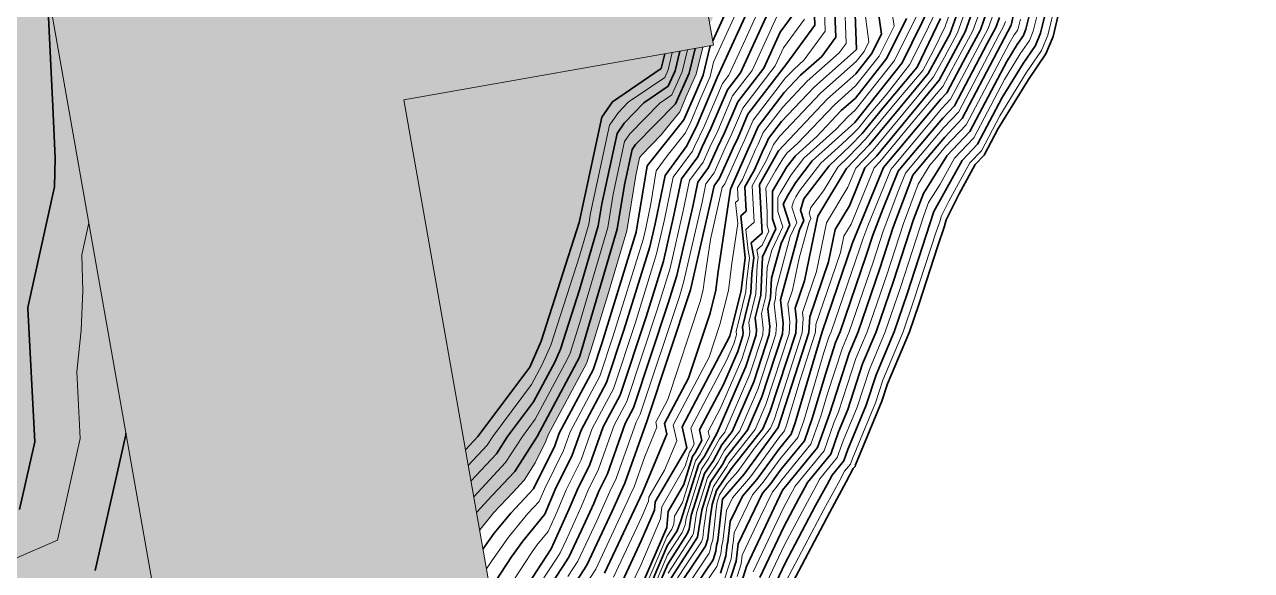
# Model space of a CAD drawing. Header units: millimetres. Extents: x -859836 to 307983, y -308065 to 649894.
# Drawn here: x -87204 to 49824, y 5073 to 66019 of the extents above; entities that cross this region are included whole.
import ezdxf

# ---------------------------------------------------------------- set-up
doc = ezdxf.new("R2010")
doc.units = ezdxf.units.MM
for name, color, linetype, lineweight in [('A-DETL-GENF', 92, 'Continuous', 9), ('A-DETL-MBND', 5, 'Continuous', 9), ('A-DETL-THIN', 151, 'Continuous', 9), ('C-TOPO', 7, 'Continuous', 9), ('C-TOPO-MAJR', 7, 'Continuous', 35), ('C-TOPO-MINR', 7, 'Continuous', 9)]:
    doc.layers.add(name, color=color, linetype=linetype, lineweight=lineweight)

msp = doc.modelspace()

# ---------------------------------------------------------------- hatches: boundary and pattern name
at = {"layer": 'A-DETL-GENF'}
msp.add_hatch(color=8, dxfattribs=at).paths.add_polyline_path([(-71582, -3952), (-35130, 2476), (-44854, 57625), (-10248, 63727), (-31433, 183873), (-102491, 171344), (-80019, 43897)])
at = {"layer": 'A-DETL-MBND', "transparency": 33554585}
h = msp.add_hatch(color=1, dxfattribs=at)
h.paths.add_polyline_path([(-759872, -147838), (-751409, -147225), (-749609, -147143), (-733854, -145290), (-730653, -145570), (-721745, -145172), (-720814, -144887), (-719370, -144842), (-700946, -141995), (-695529, -141498), (-691142, -140868), (-678862, -139709), (-676064, -138561), (-673339, -137902), (-666588, -136592), (-665513, -135889), (-664558, -135218), (-662197, -133772), (-661519, -132852), (-659949, -130928), (-651084, -125443), (-650822, -125228), (-650213, -124939), (-646382, -122722), (-642214, -121295), (-640352, -120839), (-632919, -116639), (-632407, -116545), (-631232, -115977), (-624031, -110102), (-618435, -105784), (-615716, -103869), (-610671, -99638), (-609303, -97431), (-608187, -95168), (-606545, -92038), (-605546, -89814), (-602862, -83094), (-597357, -72506), (-595184, -69076), (-591888, -62294), (-588957, -58521), (-588686, -57663), (-586782, -51788), (-586421, -50671), (-585891, -49261), (-584837, -42142), (-583168, -34750), (-583236, -29503), (-581474, -24626), (-579291, -20446), (-577288, -10529), (-577844, -8379), (-576716, -5129), (-576923, -622), (-576761, 3433), (-577514, 8400), (-584433, 17478), (-591451, 26894), (-592059, 27631), (-594253, 29365), (-596698, 31520), (-606682, 39522), (-614114, 48456), (-617877, 53657), (-619367, 54812), (-621388, 57245), (-626371, 64609), (-630225, 76139), (-631882, 80641), (-631321, 82021), (-631047, 88615), (-629216, 99080), (-628971, 99848), (-627656, 101469), (-625202, 104951), (-622310, 108328), (-621916, 108853), (-618287, 112790), (-616954, 119597), (-611965, 123985), (-607391, 123672), (-603528, 125761), (-599346, 128280), (-596175, 130112), (-593901, 131920), (-587341, 139484), (-579017, 149394), (-573792, 168423), (-559581, 167597), (-555765, 171191), (-554261, 171958), (-551262, 173126), (-545079, 176205), (-536568, 178750), (-529133, 181370), (-526344, 189128), (-597518, 189128), (-597518, 207194), (-600686, 199575), (-609478, 188948), (-615919, 179175), (-616544, 177848), (-622914, 167950), (-630994, 157392), (-633191, 154309), (-645163, 133248), (-651286, 125168), (-651764, 119294), (-657364, 118029), (-668886, 104497), (-672322, 98230), (-678809, 91777), (-686744, 84898), (-689449, 82017), (-695207, 77404), (-695380, 71893), (-694273, 69271), (-689492, 45636), (-683652, 33844), (-677737, 19772), (-662028, -2904), (-651984, -24980), (-650691, -30222), (-651908, -42347), (-653635, -63919), (-656698, -68818), (-662024, -76036), (-666896, -86650), (-667567, -88913), (-681751, -105555), (-682213, -106748), (-682594, -107406), (-685917, -108622), (-692036, -110612), (-701719, -112727), (-713390, -117126), (-713858, -117303), (-715899, -118114), (-726309, -122425), (-732752, -123814), (-746954, -124818), (-750353, -125277), (-753407, -127865), (-764669, -132928), (-770641, -133394), (-784358, -129387), (-766211, -147534), (-765162, -147452), (-761763, -147700)])
h.paths.add_polyline_path([(-165073, -63985), (-152433, -63128), (-147212, -62558), (-145468, -61769), (-136004, -54982), (-133768, -53767), (-129949, -51511), (-119584, -45141), (-108212, -38110), (-106147, -37513), (-103534, -36430), (-95440, -33679), (-85435, -28121), (-81217, -27620), (-70310, -23490), (-69569, -23057), (-66354, -22120), (-63531, -20738), (-60354, -18737), (-51173, -14112), (-47726, -11549), (-46080, -8030), (-42098, 1247), (-71582, -3952), (-102491, 171344), (-31433, 183873), (-10665, 66090), (-8344, 71188), (-5480, 80840), (-4976, 82926), (-4345, 84088), (-2338, 91567), (-1942, 95428), (-648, 97607), (-1071, 98220), (-2510, 100800), (-3468, 101999), (-4531, 105589), (-4872, 106391), (-4883, 106838), (-4266, 108209), (-3836, 109670), (-3397, 110774), (-3406, 111243), (-3028, 112006), (-3263, 112804), (-5003, 115819), (-4795, 118868), (-5263, 125250), (-6517, 126820), (-6835, 127207), (-7506, 127369), (-7948, 127596), (-9992, 128520), (-10488, 129121), (-11669, 131806), (-11797, 132101), (-12046, 133135), (-12559, 133970), (-14267, 135969), (-16205, 140122), (-18451, 143457), (-18982, 145256), (-19057, 146525), (-18964, 150253), (-18988, 154876), (-19576, 155921), (-19786, 160906), (-20496, 162914), (-20826, 165369), (-20799, 166915), (-20107, 172970), (-19517, 173820), (-19312, 174558), (-18670, 176101), (-17060, 179067), (-15517, 180705), (-13911, 185702), (-4262, 188301), (-1645, 188923), (-105, 188210), (8503, 183584), (10926, 183912), (12005, 184043), (13640, 184361), (15131, 185109), (17172, 186245), (21649, 186967), (26966, 189922), (27822, 190382), (28403, 191056), (32119, 193617), (35169, 195832), (37685, 197143), (44902, 200225), (45756, 200160), (48502, 199127), (50290, 198574), (51191, 198365), (51921, 198324), (52221, 198344), (54759, 197846), (56032, 196790), (56464, 196469), (57692, 196367), (59108, 196361), (60941, 197154), (66233, 199839), (70130, 201192), (73048, 200979), (76924, 206128), (82127, 208080), (85344, 208780), (86075, 208372), (88573, 207914), (89729, 206890), (91276, 205317), (93776, 203937), (94137, 202344), (94391, 199786), (122336, 197831), (121797, 189716), (125647, 199482), (126089, 201383), (126324, 204787), (126905, 208036), (127554, 210427), (128482, 214073), (128746, 220996), (128473, 222544), (126624, 223852), (126936, 229764), (121612, 232554), (119877, 233364), (114690, 236608), (111762, 238823), (110636, 246522), (110029, 247546), (108783, 253509), (107371, 255011), (105531, 255323), (97841, 258447), (94527, 260036), (90352, 264357), (89017, 265316), (86132, 267662), (83932, 268416), (81219, 269590), (78181, 270815), (77485, 271254), (76016, 271688), (70070, 272996), (65720, 273763), (60235, 273305), (58972, 273395), (52899, 270581), (50487, 269940), (48782, 269681), (44888, 271379), (44155, 271664), (36008, 276151), (32279, 278102), (30572, 279889), (26209, 282046), (25647, 282628), (25305, 282619), (16014, 287701), (12948, 288678), (12218, 290013), (5109, 293561), (1173, 293491), (996, 295848), (-846, 297677), (-3706, 301772), (-4254, 303671), (-5166, 310755), (-5514, 312595), (-5824, 313912), (-11263, 323566), (-11006, 329168), (-11128, 331667), (-19570, 300160), (-119951, 327057), (-119803, 323213), (-126677, 316885), (-131916, 309583), (-138039, 307127), (-139811, 306218), (-145009, 304770), (-152454, 299923), (-155529, 293631), (-156974, 291356), (-164244, 289138), (-169538, 285729), (-171473, 283227), (-175794, 279460), (-179077, 276921), (-181978, 270226), (-183799, 266060), (-186962, 261812), (-188195, 260364), (-189518, 257544), (-192219, 254304), (-192584, 253707), (-193666, 250905), (-195467, 243388), (-196196, 242827), (-194515, 241920), (-193117, 240272), (-191870, 238552), (-189445, 238099), (-187379, 238829), (-181196, 237496), (-175260, 234188), (-174712, 233864), (-173921, 232781), (-172965, 231563), (-172393, 230212), (-171401, 229395), (-170346, 228036), (-168731, 226171), (-166947, 224795), (-166149, 223746), (-163251, 221790), (-159390, 213002), (-157244, 207107), (-158125, 203750), (-158684, 200374), (-157805, 198095), (-156223, 195786), (-156238, 193540), (-155648, 190949), (-154491, 184489), (-154880, 182143), (-154447, 180199), (-153070, 178898), (-149834, 176505), (-139965, 171530), (-138126, 170600), (-129357, 164765), (-128806, 164582), (-125625, 162125), (-121962, 159155), (-118169, 147987), (-115529, 142356), (-110100, 136364), (-104170, 130983), (-102874, 130179), (-102493, 125049), (-102587, 124307), (-102565, 123298), (-101236, 116731), (-101075, 108354), (-100903, 103207), (-100752, 100763), (-102347, 94828), (-103663, 92538), (-105020, 75873), (-113779, 78871), (-115927, 80336), (-116767, 79773), (-118030, 78279), (-120019, 71407), (-121727, 70570), (-124911, 67739), (-132123, 62869), (-134503, 61669), (-142143, 63655), (-144511, 65162), (-146330, 66255), (-93930, -25754), (-156629, -61462), (-204703, 22951), (-203169, 15882), (-200858, 9097), (-201011, 7340), (-201672, 4283), (-201800, 3453), (-202205, -1962), (-203074, -4336), (-205085, -7779), (-205398, -8805), (-204303, -12916), (-199204, -23507), (-197559, -24806), (-188446, -36297), (-186232, -39786), (-180001, -45528), (-178692, -50309), (-178316, -54011), (-176500, -58311), (-174921, -60229), (-168457, -62865), (-166443, -63531)])
h.paths.add_polyline_path([(-36382, 9575), (-36325, 9655), (-34497, 11838), (-31400, 15158), (-30158, 17103), (-28972, 19503), (-28725, 20204), (-24454, 28194), (-23969, 29653), (-22045, 35862), (-19945, 43004), (-18884, 49386), (-18505, 51142), (-18308, 51427), (-16088, 53703), (-14034, 56286), (-13124, 58389), (-12183, 60477), (-11466, 63512), (-44854, 57625), (-36383, 9584)])
h.paths.add_polyline_path([(-209307, 23977), (-205832, 24933), (-214036, 39337), (-155029, 72942), (-156196, 75860), (-157267, 77483), (-160083, 79252), (-162327, 81007), (-168562, 82322), (-171974, 82266), (-174895, 81970), (-178745, 82443), (-179832, 82459), (-182806, 83026), (-187870, 82820), (-190987, 82764), (-196740, 84867), (-206215, 90085), (-217797, 93191), (-220523, 94762), (-239193, 68099), (-236586, 66371), (-231472, 54327), (-229323, 51595), (-228392, 47968), (-224245, 38986), (-223941, 37016), (-223700, 36083), (-223413, 35510), (-223235, 34196), (-219932, 30913), (-219720, 30002), (-218890, 29933), (-218583, 30355), (-217413, 29932), (-217322, 28983), (-216667, 27680), (-215596, 26462), (-211752, 24276), (-211629, 24261)])
h.paths.add_polyline_path([(-104493, 32511), (-108740, 34478), (-111033, 34745), (-118279, 38197), (-121109, 39560), (-122686, 40146), (-124886, 42576), (-127774, 45075), (-127284, 49019), (-127353, 51467), (-126249, 53628), (-124638, 56522), (-122874, 56919), (-121333, 61662), (-118149, 64493), (-116851, 64289), (-109895, 61749), (-101431, 62897), (-97222, 57624), (-96994, 51839), (-95461, 45135), (-95182, 39024), (-97809, 35660), (-102505, 32673), (-103546, 32588)])
h.paths.add_polyline_path([(113952, 54850), (115144, 57676), (119371, 59200), (123981, 58308), (134122, 70221), (135206, 75484), (130794, 79482), (129640, 81238), (129018, 81691), (127052, 82907), (123829, 87412), (118436, 89438), (114649, 87913), (114523, 86104), (79787, 88533), (80974, 86559), (82982, 83414), (85870, 80693), (86415, 79732), (87156, 79254), (93254, 77937), (101112, 77088), (101690, 76657), (110303, 71926), (111655, 70038), (112330, 66003), (112029, 63955), (112025, 61722), (110833, 58895), (111202, 55882), (113573, 54992)])
h.paths.add_polyline_path([(46473, 90893), (46450, 90966), (46450, 90942)])
h.paths.add_polyline_path([(114914, 91699), (116742, 96586), (117222, 99339), (116281, 100813), (115714, 103134), (115083, 94112)])
h.paths.add_polyline_path([(77815, 91772), (81254, 140961), (77947, 134003), (77391, 132850), (76263, 127858), (75504, 126378), (70686, 116776), (69491, 114040), (69325, 112455), (69905, 111212), (72496, 104740), (73767, 102718), (74214, 102059), (75304, 98529), (75680, 97769), (77652, 92229)])
h.paths.add_polyline_path([(-430559, 174792), (-396358, 223636), (-410299, 232491), (-417613, 235355), (-425156, 238606), (-444149, 250578), (-452510, 252436), (-452510, 191303), (-451929, 191053), (-450916, 184024), (-444554, 181215), (-442283, 180124), (-434174, 176436)])
h.paths.add_polyline_path([(-462933, 188895), (-462489, 189128), (-463513, 189128)])
h.paths.add_polyline_path([(20902, 189411), (-15527, 199172), (-17080, 193377), (-157146, 230908), (-144206, 279204), (-133097, 276228), (-125333, 305205), (85106, 248818), (77341, 219841), (66233, 222817), (60021, 199635), (26079, 208730), (21836, 192894)])
h.paths.add_polyline_path([(-305163, 308526), (-297168, 312758), (-330807, 321772), (-305961, 308938)])
h.paths.add_polyline_path([(-101365, 344853), (-99267, 352685), (-106132, 348019), (-107260, 346432), (-107015, 346367)])
h.paths.add_polyline_path([(-77617, 359195), (-72055, 379953), (-74944, 376393), (-78127, 372078), (-79002, 371144), (-83284, 366025), (-86114, 364172), (-90178, 362561), (-78095, 359323)])
h.paths.add_polyline_path([(-70949, 384081), (-49147, 465447), (10755, 449396), (10427, 451476), (10340, 452557), (9561, 454240), (5848, 461010), (3088, 465731), (3916, 466341), (3829, 466873), (4301, 472115), (5273, 480727), (5235, 481311), (1254, 490409), (398, 499801), (248, 500675), (1538, 508051), (2399, 515172), (5336, 526780), (6042, 528818), (11319, 535892), (14764, 542803), (21028, 556609), (22026, 559450), (25679, 567225), (23762, 595967), (26857, 602002), (42608, 602571), (44738, 607162), (48181, 613963), (49550, 615647), (53154, 622325), (47956, 649894), (47874, 649894), (42817, 647426), (40858, 646138), (35158, 640491), (29786, 634475), (27764, 633773), (23010, 631806), (12648, 627092), (6576, 623443), (5459, 622546), (3132, 622423), (937, 621697), (-3757, 621182), (-10336, 620725), (-17509, 618636), (-20466, 617651), (-26978, 615727), (-29360, 614862), (-36198, 612616), (23495, 596621), (-6839, 483415), (-62468, 498321), (-61154, 491830), (-59928, 489468), (-56843, 481884), (-56752, 481249), (-55996, 465839), (-55728, 464742), (-55062, 458604), (-54604, 453643), (-54849, 452204), (-55585, 448717), (-57347, 441004), (-59178, 436511), (-62836, 421846), (-64420, 417337), (-65373, 414138), (-67663, 409612), (-67833, 408961), (-68221, 406728), (-67446, 402371), (-67164, 401641), (-67454, 400728), (-68102, 398277), (-69211, 394395), (-69530, 393435), (-70271, 388744), (-70595, 386619)])
h.paths.add_polyline_path([(-72390, 518021), (-67541, 536118), (-118601, 549800), (-111350, 544573), (-102792, 541248), (-98322, 538930), (-89693, 534294), (-86179, 534292), (-80614, 527648), (-74938, 522052), (-72698, 518856)])
h.paths.add_polyline_path([(-136180, 559285), (-135118, 563249), (-136667, 559600)])
h.paths.add_polyline_path([(-54600, 584415), (-47886, 609472), (-50553, 609641), (-55313, 609698), (-62008, 606325), (-64948, 609251), (-80643, 608301), (-83770, 607896), (-87388, 606897), (-94432, 606828), (-97621, 607514), (-101540, 606576), (-111704, 601349), (-115028, 602044), (-116464, 600991), (-56960, 585047)])
h.paths.add_polyline_path([(-105893, 632098), (-77034, 642660), (-60117, 645580), (-52045, 639137), (-36907, 649894), (-98339, 649894), (-105228, 633665)])

# ---------------------------------------------------------------- linework, layer by layer
at = {"layer": 'A-DETL-THIN'}
for p, q in [((-10248, 63727), (-31433, 183873)), ((-102491, 171344), (-71582, -3952)), ((-44854, 57625), (-10248, 63727)), ((-35130, 2476), (-44854, 57625))]:
    msp.add_line(p, q, dxfattribs=at)
at = {"layer": 'C-TOPO', "lineweight": 35}
for p, q in [((28898, 69804), (27674, 64685)), ((27674, 64685), (26860, 62739)), ((26860, 62739), (24909, 59880)), ((24909, 59880), (21552, 54427)), ((21552, 54427), (19976, 51435)), ((19976, 51435), (18981, 50389)), ((18981, 50389), (17167, 47110)), ((17167, 47110), (15713, 44209)), ((15713, 44209), (15517, 43385)), ((15517, 43385), (14805, 41327)), ((14805, 41327), (12664, 34751)), ((12664, 34751), (11616, 31699)), ((11616, 31699), (9186, 25917)), ((9186, 25917), (8553, 23967)), ((8553, 23967), (5612, 16881)), ((5350, 16456), (4575, 14959)), ((5546, 16695), (5350, 16456)), ((5612, 16881), (5546, 16695)), ((4575, 14959), (2721, 11595)), ((2721, 11595), (-2106, 2423))]:
    msp.add_line(p, q, dxfattribs=at)
at = {"layer": 'C-TOPO-MAJR'}
for p, q in [((23004, 65932), (25092, 75454)), ((-84678, 70033), (-84029, 56883)), ((-10333, 64210), (-7388, 70681)), ((5709, 63245), (5440, 70231)), ((8508, 64964), (7691, 70626)), ((-9831, 60100), (-5476, 69668)), ((-7241, 60626), (-3564, 68654)), ((1073, 65949), (938, 69443)), ((3391, 64597), (3189, 69837)), ((16121, 64957), (17717, 69439)), ((17842, 65201), (19039, 68562)), ((26281, 65057), (27140, 68649)), ((-2813, 65165), (-1246, 67302)), ((10800, 61760), (14106, 68404)), ((19563, 65445), (20361, 67686)), ((24643, 65494), (25072, 67290)), ((-2061, 61676), (1073, 65949)), ((9103, 62255), (11307, 66684)), ((12497, 61265), (15113, 66681)), ((17520, 55524), (23004, 65932)), ((21283, 65688), (21683, 66809)), ((-4651, 61151), (-2813, 65165)), ((1824, 62460), (3391, 64597)), ((7406, 62750), (8508, 64964)), ((13716, 60547), (16121, 64957)), ((14935, 59828), (17842, 65201)), ((17625, 61863), (19563, 65445)), ((20315, 63897), (21283, 65688)), ((23673, 63808), (24357, 64812)), ((24357, 64812), (24643, 65494)), ((25710, 63691), (26281, 65057)), ((-14535, 60853), (-14013, 63063)), ((-12967, 60602), (-12315, 63362)), ((-11399, 60351), (-10654, 63506)), ((-10654, 63506), (-10580, 63668)), ((975, 59045), (5709, 63245)), ((16658, 56959), (20315, 63897)), ((22495, 61895), (23673, 63808)), ((24341, 61685), (25710, 63691)), ((-16103, 61103), (-15711, 62763)), ((-6411, 56015), (-2061, 61676)), ((-543, 60361), (1824, 62460)), ((5528, 55099), (10800, 61760)), ((5589, 57814), (9103, 62255)), ((5649, 60529), (7406, 62750)), ((15797, 58394), (17625, 61863)), ((18382, 54089), (22495, 61895)), ((21986, 57859), (24341, 61685)), ((-21529, 57404), (-16103, 61103)), ((-15308, 59139), (-14535, 60853)), ((-14512, 57174), (-12967, 60602)), ((-12171, 58637), (-11399, 60351)), ((-8691, 58739), (-7241, 60626)), ((-7551, 57377), (-4651, 61151)), ((-2371, 58427), (-543, 60361)), ((2492, 57730), (5649, 60529)), ((8664, 56675), (12497, 61265)), ((11800, 58252), (13716, 60547)), ((-18020, 57289), (-15308, 59139)), ((-12047, 54902), (-9831, 60100)), ((-2681, 55179), (975, 59045)), ((7931, 51321), (14935, 59828)), ((-13556, 55398), (-12171, 58637)), ((-10538, 54407), (-8691, 58739)), ((-5271, 54653), (-2371, 58427)), ((-2991, 51930), (2492, 57730)), ((4010, 56414), (5589, 57814)), ((7130, 52581), (11800, 58252)), ((8732, 50062), (15144, 57707)), ((15144, 57707), (15797, 58394)), ((19243, 52655), (21986, 57859)), ((-84029, 56883), (-83800, 51098)), ((-22714, 55695), (-21529, 57404)), ((-20240, 55013), (-18020, 57289)), ((-18952, 52622), (-14512, 57174)), ((-9029, 53912), (-7551, 57377)), ((1268, 53514), (4010, 56414)), ((6329, 53840), (8664, 56675)), ((15352, 55585), (16658, 56959)), ((-25253, 43913), (-22714, 55695)), ((-21030, 53874), (-20240, 55013)), ((-17664, 50231), (-13556, 55398)), ((-13227, 52467), (-12047, 54902)), ((-7519, 53416), (-6411, 56015)), ((-4131, 53292), (-2681, 55179)), ((771, 50818), (5528, 55099)), ((11087, 50499), (15352, 55585)), ((15561, 53464), (17520, 55524)), ((-22723, 46019), (-21030, 53874)), ((-11521, 52377), (-10538, 54407)), ((-9815, 52288), (-9029, 53912)), ((-6010, 52921), (-5271, 54653)), ((-1110, 51374), (1268, 53514)), ((5057, 52526), (6329, 53840)), ((13441, 50936), (15561, 53464)), ((15788, 51361), (18382, 54089)), ((-19347, 52052), (-18952, 52622)), ((-15661, 49174), (-13227, 52467)), ((-12014, 51262), (-11521, 52377)), ((-10801, 50058), (-9815, 52288)), ((-9588, 48853), (-8109, 52198)), ((-8376, 47649), (-6403, 52109)), ((-8109, 52198), (-7519, 53416)), ((-6403, 52109), (-6010, 52921)), ((-4697, 52019), (-4501, 52425)), ((-4501, 52425), (-4131, 53292)), ((2652, 50262), (5057, 52526)), ((4585, 49952), (7130, 52581)), ((17514, 50836), (19243, 52655)), ((-83800, 51098), (-83869, 47917)), ((-20193, 48125), (-19347, 52052)), ((-13840, 48793), (-12014, 51262)), ((-5684, 49789), (-4697, 52019)), ((-5132, 48158), (-2991, 51930)), ((-2051, 50137), (-1110, 51374)), ((-1110, 48345), (771, 50818)), ((6659, 50007), (7931, 51321)), ((12013, 49211), (13441, 50936)), ((13185, 47172), (15750, 51293)), ((14358, 45133), (17514, 50836)), ((15750, 51293), (15788, 51361)), ((-18884, 42822), (-17664, 50231)), ((-12018, 48412), (-10801, 50058)), ((-6754, 47904), (-5684, 49789)), ((-3683, 47427), (-2051, 50137)), ((-169, 46552), (2652, 50262)), ((1407, 44613), (4585, 49952)), ((4933, 45794), (6659, 50007)), ((5280, 41636), (8732, 50062)), ((8646, 45424), (10373, 49637)), ((10373, 49637), (11087, 50499)), ((-21007, 43186), (-20193, 48125)), ((-16782, 43787), (-15661, 49174)), ((-14680, 44753), (-13840, 48793)), ((-12579, 45718), (-12018, 48412)), ((-10477, 46683), (-10197, 48030)), ((-10197, 48030), (-9588, 48853)), ((-4841, 42725), (-5132, 48158)), ((-1926, 46990), (-1110, 48345)), ((9819, 43384), (12013, 49211)), ((-83869, 47917), (-86824, 34446)), ((-12836, 36405), (-10477, 46683)), ((-9771, 38181), (-8376, 47649)), ((-6608, 45187), (-6754, 47904)), ((-3658, 44343), (-3683, 47427)), ((-2475, 45961), (-1926, 46990)), ((12089, 44259), (13185, 47172)), ((-23130, 43549), (-22723, 46019)), ((-14348, 38009), (-12579, 45718)), ((-1717, 43669), (-2475, 45961)), ((-534, 45287), (-169, 46552)), ((-155, 44141), (-534, 45287)), ((3344, 43124), (4933, 45794)), ((7550, 42510), (8646, 45424)), ((-29498, 30659), (-25253, 43913)), ((-15860, 39613), (-14680, 44753)), ((-7222, 44653), (-6608, 45187)), ((-6706, 39958), (-7222, 44653)), ((-3279, 43197), (-3658, 44343)), ((-655, 43103), (-155, 44141)), ((-87, 37411), (1407, 44613)), ((9847, 37377), (12089, 44259)), ((11370, 35958), (14358, 45133)), ((-25230, 36408), (-23130, 43549)), ((-25207, 28903), (-21007, 43186)), ((-22732, 30403), (-18884, 42822)), ((-17372, 41218), (-16782, 43787)), ((-6068, 41657), (-4841, 42725)), ((-4781, 40082), (-3279, 43197)), ((-2771, 35299), (-655, 43103)), ((-2718, 41592), (-1717, 43669)), ((2596, 39524), (3344, 43124)), ((6802, 40217), (7550, 42510)), ((8325, 38797), (9819, 43384)), ((-20258, 31903), (-17372, 41218)), ((-5743, 40020), (-6068, 41657)), ((-3776, 37690), (-2718, 41592)), ((1869, 31699), (5280, 41636)), ((-7186, 36324), (-6706, 39958)), ((-5983, 38203), (-5743, 40020)), ((-4978, 35811), (-4781, 40082)), ((3879, 31699), (6802, 40217)), ((-17784, 33404), (-15860, 39613)), ((488, 33388), (2596, 39524)), ((5888, 31699), (8325, 38797)), ((-15310, 34904), (-14348, 38009)), ((-10011, 36364), (-9771, 38181)), ((-6082, 36068), (-5983, 38203)), ((-3875, 35555), (-3776, 37690)), ((-1142, 34343), (-87, 37411)), ((7898, 31699), (9847, 37377)), ((-27352, 29781), (-25230, 36408)), ((-17678, 21820), (-12836, 36405)), ((-10644, 33815), (-10011, 36364)), ((-8451, 31225), (-7186, 36324)), ((-7031, 32243), (-6082, 36068)), ((-5611, 33262), (-4978, 35811)), ((9908, 31699), (11370, 35958)), ((-86825, 34366), (-86830, 34322)), ((-86830, 34322), (-86067, 19436)), ((-86823, 34408), (-86825, 34366)), ((-86824, 34446), (-86823, 34408)), ((-19184, 23237), (-15310, 34904)), ((-4191, 34280), (-3875, 35555)), ((-3982, 32306), (-4191, 34280)), ((-2492, 32667), (-2771, 35299)), ((-1002, 33027), (-1142, 34343)), ((-20690, 24653), (-17784, 33404)), ((-13065, 26522), (-10644, 33815)), ((-5471, 31946), (-5611, 33262)), ((-1080, 31564), (-1002, 33027)), ((395, 31631), (488, 33388)), ((-22195, 26070), (-20258, 31903)), ((-6961, 31585), (-7031, 32243)), ((-6977, 31292), (-6961, 31585)), ((-5502, 31360), (-5471, 31946)), ((-4028, 31428), (-3982, 32306)), ((-3948, 22743), (-1080, 31564)), ((-3048, 21047), (395, 31631)), ((-2554, 31496), (-2492, 32667)), ((-1137, 21542), (1869, 31699)), ((3377, 30507), (3879, 31699)), ((4886, 29315), (5888, 31699)), ((6395, 28123), (7898, 31699)), ((7903, 26930), (9908, 31699)), ((-30785, 27781), (-29498, 30659)), ((-23701, 27486), (-22732, 30403)), ((-13769, 21121), (-8451, 31225)), ((-7550, 29528), (-6977, 31292)), ((-6650, 27832), (-5502, 31360)), ((-5749, 26136), (-4028, 31428)), ((-4849, 24439), (-2554, 31496)), ((2277, 27116), (3377, 30507)), ((-29952, 20024), (-25207, 28903)), ((-27996, 28342), (-27352, 29781)), ((-9155, 25823), (-7550, 29528)), ((2684, 22532), (4886, 29315)), ((-36576, 20035), (-30785, 27781)), ((-30369, 23903), (-27996, 28342)), ((-27498, 20384), (-23701, 27486)), ((-9859, 20422), (-6650, 27832)), ((4743, 23036), (6395, 28123)), ((-25043, 20743), (-22195, 26070)), ((-15724, 21471), (-13065, 26522)), ((-8156, 20578), (-5749, 26136)), ((773, 22037), (2277, 27116)), ((6802, 23539), (7903, 26930)), ((-11814, 20771), (-9155, 25823)), ((-33264, 20030), (-30369, 23903)), ((-22588, 21102), (-20690, 24653)), ((-6453, 20734), (-4849, 24439)), ((4739, 18567), (6802, 23539)), ((-20133, 21461), (-19184, 23237)), ((-4751, 20890), (-3948, 22743)), ((-110, 19559), (773, 22037)), ((1359, 18815), (2684, 22532)), ((3711, 20549), (4743, 23036)), ((-26031, 17941), (-25043, 20743)), ((-24071, 16899), (-22588, 21102)), ((-22110, 15858), (-20133, 21461)), ((-20149, 14816), (-17678, 21820)), ((-15466, 20292), (-15724, 21471)), ((-13253, 18763), (-13769, 21121)), ((-11556, 19592), (-11814, 20771)), ((-9330, 19091), (-8156, 20578)), ((-8802, 17760), (-6453, 20734)), ((-8273, 16429), (-4751, 20890)), ((-6842, 15827), (-3048, 21047)), ((-1579, 20303), (-1137, 21542)), ((-86067, 19436), (-87773, 11872)), ((-75895, 20201), (-79307, 5073)), ((-75875, 20398), (-75895, 20201)), ((-37965, 18554), (-36576, 20035)), ((-34506, 18084), (-33264, 20030)), ((-32435, 16133), (-29952, 20024)), ((-27992, 18983), (-27498, 20384)), ((-18189, 13774), (-15466, 20292)), ((-12257, 18296), (-11556, 19592)), ((-11261, 17830), (-9859, 20422)), ((-2882, 18705), (-1579, 20303)), ((-2715, 16363), (-110, 19559)), ((2828, 18071), (3711, 20549)), ((-37348, 15054), (-34506, 18084)), ((-30365, 14183), (-27992, 18983)), ((-27929, 14101), (-26031, 17941)), ((-16757, 12718), (-13253, 18763)), ((-12587, 17807), (-12257, 18296)), ((-11921, 16851), (-11261, 17830)), ((-10265, 17363), (-9330, 19091)), ((-5411, 15225), (-2882, 18705)), ((-2549, 14021), (1359, 18815)), ((223, 14875), (2828, 18071)), ((4297, 17328), (4739, 18567)), ((-25494, 14019), (-24071, 16899)), ((-13895, 10606), (-11921, 16851)), ((-13574, 14685), (-12587, 17807)), ((-11254, 15895), (-10265, 17363)), ((-10588, 14939), (-9269, 16896)), ((-9269, 16896), (-8802, 17760)), ((2994, 15729), (4297, 17328)), ((-34998, 13401), (-32435, 16133)), ((-23059, 13938), (-22110, 15858)), ((-12735, 11211), (-11254, 15895)), ((-9922, 13983), (-8273, 16429)), ((-9256, 13027), (-6842, 15827)), ((-7020, 13358), (-5411, 15225)), ((-3980, 14623), (-2715, 16363)), ((2450, 14679), (2994, 15729)), ((-32879, 11477), (-30365, 14183)), ((-29084, 11357), (-27929, 14101)), ((-26360, 11961), (-25494, 14019)), ((-23636, 12566), (-23059, 13938)), ((-22423, 4777), (-18189, 13774)), ((-20912, 13170), (-20624, 13856)), ((-20624, 13856), (-20149, 14816)), ((-15326, 11662), (-13574, 14685)), ((-11575, 11816), (-10588, 14939)), ((-10415, 12422), (-9922, 13983)), ((-6586, 5533), (-2549, 14021)), ((-4785, 13689), (-3980, 14623)), ((-700, 13170), (-49, 14350)), ((-49, 14350), (223, 14875)), ((1150, 12318), (2450, 14679)), ((-36674, 11598), (-34998, 13401)), ((-24987, 9573), (-23636, 12566)), ((-21588, 11674), (-20912, 13170)), ((-16838, 11814), (-16757, 12718)), ((-10642, 10909), (-10415, 12422)), ((-9769, 8417), (-9256, 13027)), ((-8383, 10535), (-7020, 13358)), ((-7510, 8044), (-4785, 13689)), ((-2394, 9951), (-700, 13170)), ((-36727, 11533), (-36674, 11598)), ((-34737, 9218), (-32879, 11477)), ((-31561, 8345), (-29084, 11357)), ((-28386, 7472), (-26360, 11961)), ((-24411, 5675), (-21588, 11674)), ((-18318, 8378), (-16838, 11814)), ((-15487, 9853), (-15326, 11662)), ((-12962, 9698), (-12735, 11211)), ((-12029, 8790), (-11575, 11816)), ((-2238, 5882), (1150, 12318)), ((-18448, 2981), (-15487, 9853)), ((-14334, 9499), (-13895, 10606)), ((-13181, 9145), (-12962, 9698)), ((-10899, 8604), (-10642, 10909)), ((-8640, 8231), (-8383, 10535)), ((-5085, 4293), (-2394, 9951)), ((-36005, 7437), (-34737, 9218)), ((-32815, 6584), (-31561, 8345)), ((-26398, 6574), (-24987, 9573)), ((-20436, 3879), (-18318, 8378)), ((-15419, 7820), (-14334, 9499)), ((-15351, 5786), (-13181, 9145)), ((-15283, 3753), (-12029, 8790)), ((-11144, 7773), (-10899, 8604)), ((-9933, 7863), (-9769, 8417)), ((-8721, 7954), (-8640, 8231)), ((-35480, -3325), (-28386, 7472)), ((-17640, 2666), (-15419, 7820)), ((-15215, 1720), (-11144, 7773)), ((-10311, 6266), (-10005, 7213)), ((-10005, 7213), (-9933, 7863)), ((-8865, 6653), (-8721, 7954)), ((-7725, 6093), (-7510, 8044)), ((-35211, 2937), (-32815, 6584)), ((-27148, 5414), (-26398, 6574)), ((-25910, 3356), (-24411, 5675)), ((-16831, 2350), (-15351, 5786)), ((-13024, 2231), (-10311, 6266)), ((-9477, 4760), (-8865, 6653)), ((-8643, 3254), (-7725, 6093)), ((-7793, 1611), (-6586, 5533)), ((-3584, 3053), (-2238, 5882)), ((-33060, -3584), (-27148, 5414))]:
    msp.add_line(p, q, dxfattribs=at)
at = {"layer": 'C-TOPO-MINR'}
for p, q in [((-10243, 61803), (-6432, 70175)), ((4550, 63921), (4314, 70034)), ((9907, 65824), (9294, 70070)), ((-6697, 64377), (-4520, 69161)), ((2232, 65273), (2063, 69640)), ((16981, 65079), (18378, 69001)), ((27100, 64838), (28174, 69328)), ((9951, 62007), (12706, 67544)), ((13301, 64835), (14609, 67543)), ((15617, 65819), (16258, 67637)), ((18702, 65323), (19700, 68124)), ((20423, 65566), (21022, 67247)), ((25462, 65276), (26106, 67970)), ((-5946, 60888), (-3188, 66910)), ((-2437, 63421), (-86, 66626)), ((7109, 64105), (6700, 66935)), ((8254, 62502), (9907, 65824)), ((14309, 63111), (15617, 65819)), ((21659, 64915), (22144, 65810)), ((22144, 65810), (22343, 66370)), ((23824, 65713), (24038, 66611)), ((-119, 62068), (2232, 65273)), ((11648, 61512), (13301, 64835)), ((15528, 62393), (16981, 65079)), ((16280, 60846), (18702, 65323)), ((17089, 56241), (21659, 64915)), ((18970, 62880), (20423, 65566)), ((22750, 63914), (23338, 64870)), ((23338, 64870), (23681, 65372)), ((23681, 65372), (23824, 65713)), ((25034, 64251), (25462, 65276)), ((26387, 63131), (27100, 64838)), ((-13751, 60727), (-13164, 63213)), ((-12183, 60477), (-11466, 63512)), ((-8536, 60363), (-6697, 64377)), ((-3356, 61414), (-2437, 63421)), ((3766, 62852), (4550, 63921)), ((6558, 62997), (7109, 64105)), ((13106, 60906), (14309, 63111)), ((17951, 54807), (22750, 63914)), ((24007, 62746), (25034, 64251)), ((24675, 60623), (26387, 63131)), ((-15319, 60978), (-14862, 62913)), ((-10615, 60226), (-10243, 61803)), ((-1302, 61018), (-119, 62068)), ((216, 59703), (3766, 62852)), ((1734, 58388), (5679, 61887)), ((5559, 56457), (9951, 62007)), ((5619, 59172), (8254, 62502)), ((5679, 61887), (6558, 62997)), ((14326, 60187), (15528, 62393)), ((16228, 57676), (18970, 62880)), ((22240, 59877), (24007, 62746)), ((-15706, 60121), (-15319, 60978)), ((-14910, 58157), (-13751, 60727)), ((-13342, 57906), (-12183, 60477)), ((-9261, 59420), (-8536, 60363)), ((-8121, 58058), (-5946, 60888)), ((-6981, 56696), (-3356, 61414)), ((-2216, 60052), (-1302, 61018)), ((9013, 58182), (11648, 61512)), ((10232, 57464), (13106, 60906)), ((15366, 59111), (16280, 60846)), ((21731, 55840), (24675, 60623)), ((-19775, 57346), (-15706, 60121)), ((-11694, 57749), (-11001, 59369)), ((-11292, 54655), (-9261, 59420)), ((-11001, 59369), (-10615, 60226)), ((-5841, 55334), (-2216, 60052)), ((-2526, 56803), (216, 59703)), ((3251, 57072), (5619, 59172)), ((7531, 51951), (13367, 59040)), ((13367, 59040), (14326, 60187)), ((15040, 58768), (15366, 59111)), ((18813, 53372), (22240, 59877)), ((-16266, 57232), (-14910, 58157)), ((-14034, 56286), (-13342, 57906)), ((-12802, 55150), (-11694, 57749)), ((-9783, 54159), (-8121, 58058)), ((-2836, 53554), (1734, 58388)), ((7096, 55887), (9013, 58182)), ((11834, 54945), (15040, 58768)), ((15248, 56646), (16228, 57676)), ((-21872, 54784), (-20885, 56208)), ((-20885, 56208), (-19775, 57346)), ((-19596, 53818), (-16266, 57232)), ((-16088, 53703), (-14034, 56286)), ((-8274, 53664), (-6981, 56696)), ((-4701, 53973), (-2526, 56803)), ((-862, 52722), (3251, 57072)), ((4769, 55757), (5559, 56457)), ((6730, 53210), (10232, 57464)), ((9910, 50281), (15248, 56646)), ((15457, 54524), (17089, 56241)), ((-13392, 53932), (-12802, 55150)), ((-6765, 53169), (-5841, 55334)), ((3398, 54307), (4769, 55757)), ((5929, 54469), (7096, 55887)), ((8332, 50692), (11834, 54945)), ((19674, 51937), (21731, 55840)), ((-23988, 44966), (-21872, 54784)), ((-20189, 52963), (-19596, 53818)), ((-18308, 51427), (-16088, 53703)), ((-15445, 51349), (-13392, 53932)), ((-12374, 52422), (-11292, 54655)), ((-10668, 52333), (-9783, 54159)), ((-8962, 52243), (-8274, 53664)), ((-5255, 52673), (-4701, 53973)), ((-3561, 52611), (-2836, 53554)), ((-170, 51096), (3398, 54307)), ((4090, 52680), (5293, 53812)), ((5293, 53812), (5929, 54469)), ((12264, 50717), (15457, 54524)), ((15665, 52403), (17951, 54807)), ((-21458, 47072), (-20189, 52963)), ((-12620, 51865), (-12374, 52422)), ((-11408, 50660), (-10668, 52333)), ((-10195, 49456), (-8962, 52243)), ((-8982, 48251), (-7256, 52154)), ((-7256, 52154), (-6765, 53169)), ((-5550, 52064), (-5255, 52673)), ((-3844, 51975), (-3746, 52178)), ((-3746, 52178), (-3561, 52611)), ((-2051, 51652), (-862, 52722)), ((1712, 50540), (4090, 52680)), ((4821, 51239), (6730, 53210)), ((14618, 51154), (15665, 52403)), ((16651, 51098), (18813, 53372)), ((-18928, 49178), (-18505, 51142)), ((-18505, 51142), (-18308, 51427)), ((-16662, 49703), (-15445, 51349)), ((-14750, 48984), (-12620, 51865)), ((-7030, 48719), (-5550, 52064)), ((-5943, 48031), (-4338, 50860)), ((-4338, 50860), (-3844, 51975)), ((-3337, 49678), (-2521, 51034)), ((-2521, 51034), (-2051, 51652)), ((-1580, 49241), (-170, 51096)), ((3619, 50107), (4821, 51239)), ((5622, 49980), (7531, 51951)), ((11193, 49424), (12264, 50717)), ((13913, 50302), (14618, 51154)), ((15054, 48213), (16651, 51098)), ((18377, 50573), (19674, 51937)), ((-17272, 45998), (-16662, 49703)), ((-12929, 48602), (-11408, 50660)), ((-11108, 48221), (-10195, 49456)), ((-4407, 47793), (-3337, 49678)), ((-640, 47449), (1712, 50540)), ((2030, 47437), (3619, 50107)), ((4759, 47873), (5622, 49980)), ((5106, 43715), (7696, 50035)), ((6963, 43530), (9553, 49849)), ((7696, 50035), (8332, 50692)), ((9553, 49849), (9910, 50281)), ((10330, 47317), (11193, 49424)), ((12599, 48191), (13913, 50302)), ((16010, 46296), (18377, 50573)), ((-19945, 43004), (-18928, 49178)), ((-15731, 44270), (-14750, 48984)), ((-13630, 45235), (-12929, 48602)), ((-11528, 46201), (-11108, 48221)), ((-9286, 47839), (-8982, 48251)), ((-7565, 47776), (-7030, 48719)), ((-5725, 43956), (-5943, 48031)), ((-2804, 47208), (-1580, 49241)), ((10954, 43822), (12599, 48191)), ((13772, 46152), (15054, 48213)), ((-22068, 43368), (-21458, 47072)), ((-10606, 42027), (-9426, 47166)), ((-9426, 47166), (-9286, 47839)), ((-7492, 46418), (-7565, 47776)), ((-4262, 45076), (-4407, 47793)), ((-3079, 46694), (-2804, 47208)), ((-3066, 45152), (-3079, 46694)), ((-1322, 46257), (-1048, 46771)), ((-1048, 46771), (-640, 47449)), ((619, 45583), (2030, 47437)), ((2376, 43869), (4759, 47873)), ((8684, 42947), (10330, 47317)), ((-17833, 43305), (-17272, 45998)), ((-15104, 38811), (-13630, 45235)), ((-13592, 37207), (-11528, 46201)), ((-7799, 46151), (-7492, 46418)), ((-7541, 43803), (-7799, 46151)), ((-1504, 45624), (-1322, 46257)), ((-936, 43905), (-1504, 45624)), ((437, 44950), (619, 45583)), ((13223, 44696), (13772, 46152)), ((15155, 44589), (16010, 46296)), ((-80014, 43871), (-80799, 40292)), ((-24191, 43731), (-23988, 44966)), ((-16616, 40415), (-15731, 44270)), ((-6645, 43155), (-5725, 43956)), ((-4249, 43534), (-4262, 45076)), ((-2498, 43433), (-3066, 45152)), ((-1687, 42347), (-936, 43905)), ((-682, 39956), (376, 43858)), ((376, 43858), (626, 44377)), ((626, 44377), (437, 44950)), ((1255, 38467), (2376, 43869)), ((10609, 36668), (13223, 44696)), ((14621, 42894), (15040, 44105)), ((15040, 44105), (15155, 44589)), ((-25241, 40161), (-24191, 43731)), ((-25218, 32655), (-22068, 43368)), ((-22045, 35862), (-19945, 43004)), ((-18128, 42020), (-17833, 43305)), ((-8238, 39069), (-7541, 43803)), ((-6387, 40807), (-6645, 43155)), ((-4811, 41404), (-4060, 42961)), ((-4060, 42961), (-4249, 43534)), ((-3749, 40837), (-2498, 43433)), ((4312, 42380), (5106, 43715)), ((6415, 42073), (6963, 43530)), ((7564, 39507), (8684, 42947)), ((9086, 38087), (10954, 43822)), ((12131, 35248), (14621, 42894)), ((-21495, 31153), (-18128, 42020)), ((-11303, 37293), (-10606, 42027)), ((-5425, 40870), (-4811, 41404)), ((-3273, 36495), (-1687, 42347)), ((3938, 40580), (4312, 42380)), ((6041, 40926), (6415, 42073)), ((-80799, 40292), (-80708, 36287)), ((-28425, 30220), (-25241, 40161)), ((-19021, 32654), (-16616, 40415)), ((-6584, 37264), (-6224, 39989)), ((-6224, 39989), (-6387, 40807)), ((-5262, 40051), (-5425, 40870)), ((-5382, 39143), (-5262, 40051)), ((-4278, 38886), (-3749, 40837)), ((-1429, 36355), (-682, 39956)), ((2874, 31699), (6041, 40926)), ((2884, 37512), (3938, 40580)), ((-16547, 34154), (-15104, 38811)), ((-8598, 36344), (-8238, 39069)), ((-5530, 35940), (-5382, 39143)), ((-4427, 35683), (-4278, 38886)), ((-327, 33866), (1255, 38467)), ((4883, 31699), (7564, 39507)), ((-14073, 35655), (-13592, 37207)), ((-11423, 36385), (-11303, 37293)), ((-6634, 36196), (-6584, 37264)), ((1178, 32544), (2884, 37512)), ((6893, 31699), (9086, 38087)), ((-80708, 36287), (-80891, 31898)), ((-23969, 29653), (-22045, 35862)), ((-18431, 22529), (-14073, 35655)), ((-11740, 35110), (-11423, 36385)), ((-9547, 32520), (-8598, 36344)), ((-7741, 31734), (-6634, 36196)), ((-6321, 32752), (-5530, 35940)), ((-4901, 33771), (-4427, 35683)), ((-3323, 35427), (-3273, 36495)), ((-1956, 34821), (-1429, 36355)), ((8903, 31699), (10609, 36668)), ((-15372, 24171), (-11740, 35110)), ((-3481, 34789), (-3323, 35427)), ((-3237, 32486), (-3481, 34789)), ((-1747, 32847), (-1956, 34821)), ((10913, 31699), (12131, 35248)), ((-19937, 23945), (-16547, 34154)), ((-4726, 32126), (-4901, 33771)), ((-343, 31597), (-257, 33208)), ((-257, 33208), (-327, 33866)), ((-80891, 31898), (-81362, 27262)), ((-26279, 29342), (-25218, 32655)), ((-21442, 25362), (-19021, 32654)), ((-10758, 28874), (-9547, 32520)), ((-7706, 31405), (-7741, 31734)), ((-6216, 31765), (-6321, 32752)), ((-6240, 31326), (-6216, 31765)), ((-4765, 31394), (-4726, 32126)), ((-4399, 23591), (-1817, 31530)), ((-3498, 21895), (-343, 31597)), ((-3291, 31462), (-3237, 32486)), ((-1817, 31530), (-1747, 32847)), ((-590, 26373), (1132, 31665)), ((1132, 31665), (1178, 32544)), ((2623, 31103), (2874, 31699)), ((4132, 29911), (4883, 31699)), ((5640, 28719), (6893, 31699)), ((7149, 27526), (8903, 31699)), ((8658, 26334), (10913, 31699)), ((-29390, 28062), (-28425, 30220)), ((-22948, 26778), (-21495, 31153)), ((-8803, 28524), (-8001, 30376)), ((-8001, 30376), (-7714, 31258)), ((-7714, 31258), (-7706, 31405)), ((-7100, 28680), (-6240, 31326)), ((-6200, 26984), (-4765, 31394)), ((-5299, 25288), (-3291, 31462)), ((2073, 29407), (2623, 31103)), ((-26601, 28622), (-26279, 29342)), ((-24454, 28194), (-23969, 29653)), ((-14746, 21296), (-10758, 28874)), ((-182, 21789), (2073, 29407)), ((2480, 24824), (4132, 29911)), ((-30577, 25842), (-29390, 28062)), ((-30160, 21963), (-26601, 28622)), ((-28725, 20204), (-24454, 28194)), ((-12791, 20946), (-8803, 28524)), ((-9507, 23122), (-7100, 28680)), ((3714, 22784), (5640, 28719)), ((5773, 23287), (7149, 27526)), ((-81362, 27262), (-80981, 19819)), ((-26270, 20563), (-22948, 26778)), ((-9008, 20500), (-6200, 26984)), ((-2093, 21294), (-590, 26373)), ((7832, 23791), (8658, 26334)), ((-34920, 20032), (-30577, 25842)), ((-23815, 20922), (-21442, 25362)), ((-7305, 20656), (-5299, 25288)), ((1729, 22285), (2480, 24824)), ((-21361, 21282), (-19937, 23945)), ((-16701, 21646), (-15372, 24171)), ((-5602, 20812), (-4399, 23591)), ((5252, 17575), (7832, 23791)), ((-31608, 20027), (-30160, 21963)), ((-18906, 21641), (-18431, 22529)), ((-10836, 20596), (-9507, 23122)), ((625, 19187), (1729, 22285)), ((3198, 21541), (3714, 22784)), ((4225, 19558), (5773, 23287)), ((-27011, 18462), (-26270, 20563)), ((-25051, 17420), (-23815, 20922)), ((-23090, 16379), (-21361, 21282)), ((-21130, 15337), (-18906, 21641)), ((-17934, 17797), (-16572, 21056)), ((-16572, 21056), (-16701, 21646)), ((-14360, 19528), (-14746, 21296)), ((-12405, 19178), (-12791, 20946)), ((-10708, 20007), (-10836, 20596)), ((-9066, 18425), (-7305, 20656)), ((-8537, 17094), (-5602, 20812)), ((-5661, 18738), (-3899, 20969)), ((-3899, 20969), (-3498, 21895)), ((-2965, 19876), (-2313, 20675)), ((-2313, 20675), (-2093, 21294)), ((-844, 19931), (-182, 21789)), ((2094, 18443), (3198, 21541)), ((-80981, 19819), (-83540, 8472)), ((-35541, 19060), (-34920, 20032)), ((-33470, 17109), (-31608, 20027)), ((-30158, 17103), (-28972, 19503)), ((-28972, 19503), (-28725, 20204)), ((-15721, 16269), (-14360, 19528)), ((-11759, 18063), (-10708, 20007)), ((-10763, 17596), (-9595, 19756)), ((-9595, 19756), (-9008, 20500)), ((-6126, 15526), (-2965, 19876)), ((-2798, 17534), (-844, 19931)), ((-2632, 15192), (625, 19187)), ((3563, 17699), (4225, 19558)), ((-37656, 16804), (-35541, 19060)), ((-29147, 14142), (-27011, 18462)), ((-13414, 16724), (-12920, 18285)), ((-12920, 18285), (-12755, 18530)), ((-12755, 18530), (-12405, 19178)), ((-12254, 17329), (-11759, 18063)), ((-9767, 17129), (-9066, 18425)), ((-7558, 16128), (-5661, 18738)), ((-1163, 14448), (2094, 18443)), ((-37039, 13303), (-33470, 17109)), ((-31400, 15158), (-30158, 17103)), ((-26712, 14060), (-25051, 17420)), ((-19169, 14295), (-17934, 17797)), ((-16042, 12190), (-13414, 16724)), ((-13734, 12645), (-12254, 17329)), ((-11588, 16373), (-10763, 17596)), ((-10921, 15417), (-9767, 17129)), ((-10255, 14461), (-8771, 16662)), ((-8771, 16662), (-8537, 17094)), ((-4695, 14924), (-2798, 17534)), ((1609, 15302), (3563, 17699)), ((4380, 16157), (5032, 16956)), ((5032, 16956), (5252, 17575)), ((-32681, 13792), (-31400, 15158)), ((-24277, 13978), (-23090, 16379)), ((-21842, 13897), (-21130, 15337)), ((-17473, 13246), (-15721, 16269)), ((-13315, 10908), (-11588, 16373)), ((-12155, 11514), (-10921, 15417)), ((-8764, 14728), (-7558, 16128)), ((-8138, 13192), (-6126, 15526)), ((-3264, 14322), (-2632, 15192)), ((1200, 14514), (1609, 15302)), ((3700, 14844), (4380, 16157)), ((-34776, 11537), (-32681, 13792)), ((-29724, 12770), (-29147, 14142)), ((-27722, 11659), (-26712, 14060)), ((-24998, 12264), (-24277, 13978)), ((-22274, 12868), (-21842, 13897)), ((-19551, 13472), (-19406, 13815)), ((-19406, 13815), (-19169, 14295)), ((-10995, 12119), (-10255, 14461)), ((-9589, 13505), (-8764, 14728)), ((-5902, 13524), (-4695, 14924)), ((-5029, 11032), (-3667, 13855)), ((-3667, 13855), (-3264, 14322)), ((-1624, 13595), (-1299, 14185)), ((-1299, 14185), (-1163, 14448)), ((225, 12744), (1200, 14514)), ((2074, 11893), (3700, 14844)), ((-30981, 11417), (-29724, 12770)), ((-23417, 5226), (-19888, 12724)), ((-23287, 10623), (-22274, 12868)), ((-19888, 12724), (-19551, 13472)), ((-18254, 11076), (-17513, 12794)), ((-17513, 12794), (-17473, 13246)), ((-14610, 11134), (-13734, 12645)), ((-9949, 11968), (-9836, 12724)), ((-9836, 12724), (-9589, 13505)), ((-8819, 11781), (-8138, 13192)), ((-7946, 9290), (-5902, 13524)), ((-2471, 11986), (-1624, 13595)), ((-2316, 7917), (225, 12744)), ((-36325, 9655), (-34776, 11537)), ((-33149, 8782), (-30981, 11417)), ((-28735, 9414), (-27722, 11659)), ((-26686, 8522), (-24998, 12264)), ((-21429, 4328), (-18254, 11076)), ((-16163, 10833), (-16042, 12190)), ((-14691, 10229), (-14610, 11134)), ((-12495, 9244), (-12155, 11514)), ((-11335, 9849), (-10995, 12119)), ((-10334, 8510), (-9949, 11968)), ((-9204, 8324), (-8819, 11781)), ((-7048, 6788), (-5029, 11032)), ((-5835, 4913), (-2471, 11986)), ((-2161, 3847), (2074, 11893)), ((-36382, 9575), (-36325, 9655)), ((-25405, 6125), (-23287, 10623)), ((-18383, 5679), (-16163, 10833)), ((-15453, 8836), (-14911, 9676)), ((-14911, 9676), (-14691, 10229)), ((-13758, 9322), (-13428, 10152)), ((-13428, 10152), (-13315, 10908)), ((-11464, 8697), (-11335, 9849)), ((-83540, 8472), (-88319, 6367)), ((-35029, 6141), (-33149, 8782)), ((-29974, 7909), (-28735, 9414)), ((-27392, 7023), (-26686, 8522)), ((-18044, 2823), (-15453, 8836)), ((-15385, 6803), (-13758, 9322)), ((-15317, 4770), (-12605, 8967)), ((-13622, 5255), (-11586, 8281)), ((-12605, 8967), (-12495, 9244)), ((-11586, 8281), (-11464, 8697)), ((-10539, 7818), (-10334, 8510)), ((-9327, 7908), (-9204, 8324)), ((-8075, 8137), (-7946, 9290)), ((-36807, -2417), (-30600, 7028)), ((-30600, 7028), (-29974, 7909)), ((-27767, 6443), (-27392, 7023)), ((-14119, 1975), (-10727, 7019)), ((-10727, 7019), (-10575, 7493)), ((-10575, 7493), (-10539, 7818)), ((-9894, 5513), (-9435, 6933)), ((-9435, 6933), (-9327, 7908)), ((-8295, 6373), (-8116, 7999)), ((-8116, 7999), (-8075, 8137)), ((-4334, 3673), (-2316, 7917)), ((-35618, 5244), (-35029, 6141)), ((-34270, -3454), (-27767, 6443)), ((-26529, 4385), (-25405, 6125)), ((-19442, 3430), (-18383, 5679)), ((-17236, 2508), (-15385, 6803)), ((-11929, 2487), (-9894, 5513)), ((-9060, 4007), (-8295, 6373)), ((-7614, 4394), (-7156, 5813)), ((-7156, 5813), (-7048, 6788)), ((-25291, 2327), (-23417, 5226)), ((-15249, 2736), (-13622, 5255))]:
    msp.add_line(p, q, dxfattribs=at)

doc.saveas('drawing.dxf')
